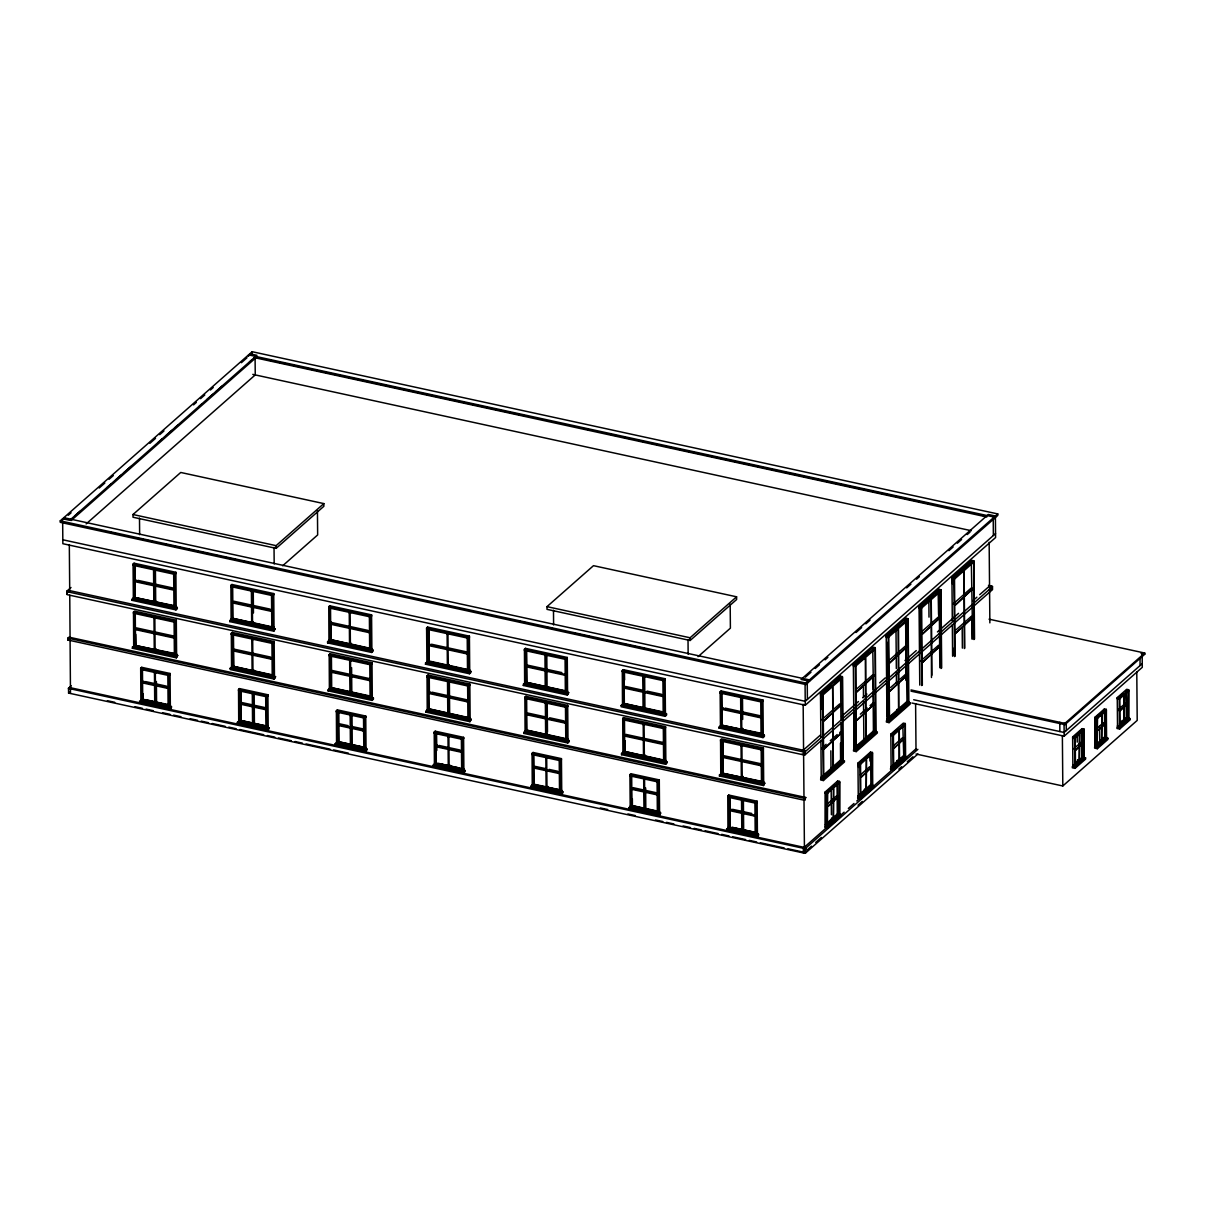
<?xml version="1.0" encoding="UTF-8"?>
<svg xmlns="http://www.w3.org/2000/svg" width="1205" height="1205" viewBox="0 0 1205 1205"><rect width="100%" height="100%" fill="white"/><g stroke="black" fill="none" stroke-linecap="round" stroke-linejoin="round"><path stroke-width="1.5" d="M60.25 520.846L252.176 351.709L997.77 513.933L997.785 515.409L805.859 684.545L60.265 522.322L60.25 520.846L805.844 683.069L997.77 513.933M68.248 515.273L71.065 512.803M99.217 487.995L104.85 483.024M109.068 479.304L113.3 475.583M149.887 443.335L155.52 438.379M159.753 434.644L163.97 430.923M193.538 404.88L196.34 402.395M200.572 398.674L204.79 394.954M210.423 389.998L213.24 387.513M241.392 362.705L247.025 357.734M74.74 516.011L80.374 511.041M107.155 487.453L111.372 483.732M115.605 479.997L121.238 475.041M124.055 472.556L131.104 466.35M157.87 442.747L162.103 439.027M166.32 435.306L171.969 430.336M174.785 427.85L177.602 425.365M198.735 406.748L201.551 404.262M207.185 399.292L212.818 394.336M215.635 391.851L222.684 385.645M249.45 362.057L252.267 359.572M71.125 520.545L256.936 356.8M86.173 523.904L255.249 374.906L255.083 357.087M133.002 514.52L180.735 472.465L323.844 503.6L323.859 506.296L276.126 548.365L133.032 517.231L133.002 514.52L276.111 545.654L323.844 503.6M66.802 594.17L66.772 591.218L71.005 587.498M67.134 591.7L68.625 590.39L805.407 750.7L803.916 752.01L803.946 754.963L67.164 594.652L67.134 591.7L803.916 752.01M133.062 564.076L134.056 563.202L175.885 572.3L176.186 607.215L175.192 608.088L133.363 598.99L133.062 564.076L174.891 573.173L175.885 572.3M134.297 565.085L135.291 564.211L133.077 564.814L134.297 565.085L134.583 598.508L133.363 598.252L134.358 597.379M135.171 564.543L135.111 597.544L176.186 606.476L175.192 607.35L173.972 607.079L173.671 573.64L175.885 573.038L174.665 572.767M67.857 638.138L68.971 637.159L805.753 797.469L804.654 800.301L67.872 639.991L67.857 638.138L804.639 798.448L805.753 797.469M67.872 639.991L68.986 639.012M137.957 580.373L174.077 588.236L173.083 589.968L135.171 581.714L136.15 579.982M135.171 581.714L136.165 580.84M154.421 570.688L155.415 569.814L155.686 600.783L154.692 601.657L153.833 601.476L153.562 570.492L154.421 570.688L154.692 601.657M134.358 596.882L131.902 600.301L175.945 609.881L177.301 608.676L177.286 607.456L173.625 606.657M131.902 600.301L134.358 598.117L134.162 575.086M135.111 597.544L173.279 605.482M134.583 598.508L135.578 597.635M175.9 573.535L174.906 574.408L133.077 565.311M133.695 647.04L133.484 612.019L134.478 611.146L176.307 620.244L176.608 655.159L175.614 656.032L133.785 646.934M134.478 611.884L133.484 612.758L134.719 613.014L135.005 646.452L133.785 646.196L134.779 645.323M134.478 612.366L133.499 613.24L175.328 622.352L176.322 621.479M153.833 601.476L155.686 600.783M135.578 628.799L136.572 627.926L174.484 636.18L173.505 637.912L135.593 629.658L135.578 628.799L173.505 637.053L174.484 636.18M805.889 847.748L804.895 848.621L68.595 688.417L69.589 687.543L805.889 847.748L805.934 852.417L804.94 853.291L68.64 693.086L68.474 688.251L71.291 685.781M135.593 629.658L136.587 628.784M68.64 693.086L69.634 692.212M156.108 648.727L154.255 649.42L153.984 618.436L154.978 617.562M155.114 649.6L154.843 618.632L155.837 617.758M176.186 605.979L175.192 606.853L133.363 597.755L136.933 598.674M176.352 657.825L177.707 655.399L176.352 657.825L132.324 648.245L134.764 644.826M175.945 609.881L177.286 607.456M132.324 648.245L134.779 646.061M174.891 623.226L175.162 654.104L135.532 645.488L174.785 653.532M135.005 646.452L135.999 645.579L135.773 634.282M174.092 621.584L176.307 620.982L174.092 621.584L174.394 655.023L176.608 654.42M175.614 656.032L175.312 621.117L176.307 620.244M154.255 649.42L155.249 648.546M273.791 631.179L275.132 628.739L273.791 631.179L229.748 621.599L231.119 620.394L230.908 585.359L231.902 584.485L273.731 593.583L274.032 628.498L273.038 629.371L231.209 620.274L232.204 619.4M231.902 585.223L230.923 586.097L232.143 586.368L232.429 619.807L231.209 619.536L232.204 618.662M231.917 585.72L230.923 586.594L272.752 595.692L273.746 594.818M140.88 701.114L140.684 668.188L141.678 667.314L170.056 673.475L170.342 706.311L169.348 707.184L140.97 701.009M141.678 668.052L140.699 668.926L141.919 669.182L142.19 700.527L140.97 700.271L141.964 699.397M271.923 610.378L270.929 611.251L233.017 603.012L233.017 602.139L233.996 601.265L270.116 609.128M168.218 687.392L167.224 688.266L142.762 682.949L143.757 681.202M233.017 603.012L234.011 602.139M142.762 682.949L143.757 682.06M174.394 655.023L175.373 654.149M155.701 701.159L154.722 702.033L154.466 673.143L155.46 672.269L156.319 672.45L155.325 673.324L155.566 702.214L156.56 701.34L156.394 681.488M176.593 653.923L175.599 654.797L133.77 645.699M253.532 622.081L251.679 622.759L251.408 591.791L252.402 590.917M252.538 622.955L252.267 591.971L253.261 591.098L253.457 612.968M282.663 565.778L317.653 534.945L317.442 510.965M229.748 621.599L232.204 618.165L274.032 627.278L273.038 628.151L231.209 619.039M169.348 707.184L169.061 674.363L170.056 673.475M140.97 699.774L171.441 706.537L171.456 707.772L170.086 708.977L139.509 702.319L141.949 698.9M272.511 594.065L273.746 594.321L271.517 594.939L271.818 628.377L273.038 628.633L274.032 627.76L233.303 618.527M170.071 674.71L169.077 675.583L140.699 669.408L141.678 667.314M139.509 702.319L141.964 700.135M168.836 673.957L170.056 674.213L167.841 674.83L168.113 706.175L169.348 706.446L170.342 705.573L142.717 699.563L143.003 693.854M142.19 700.527L143.184 699.653L143.139 694.125M167.224 688.266L168.218 686.534M273.038 629.371L272.737 594.472L273.731 593.583M231.541 668.338L231.33 633.303L232.324 632.429L274.153 641.527L274.454 676.442L273.46 677.315L231.631 668.218M232.324 633.167L231.33 634.041L232.565 634.312L232.851 667.751L231.631 667.48M251.679 622.759L252.673 621.885M270.929 611.251L271.923 609.519M168.896 705.256L143.064 699.262M169.333 705.949L170.327 705.076L145.504 699.668M271.351 659.195L272.33 657.463L271.351 659.195L233.439 650.941L233.424 650.082L234.418 649.209L270.538 657.071M233.439 650.941L234.433 650.067M170.086 708.977L171.441 706.537M251.83 639.735L253.683 639.042L252.689 639.915L252.96 670.899L252.101 670.703L251.83 639.735L252.689 639.915M272.933 627.157L272.511 618.376M274.198 679.108L275.553 676.683L274.198 679.108L230.17 669.528L230.155 668.308L231.526 667.103L273.46 676.095L274.439 675.207M273.008 675.403L233.71 666.47M232.851 667.751L233.845 666.877L233.439 633.77M273.46 677.315L273.158 642.401L274.153 641.527M274.153 642.265L271.938 642.883L272.24 676.306L274.454 675.704M274.168 642.762L273.174 643.636L231.345 634.538L232.324 632.429M252.101 670.703L253.095 669.829M252.96 670.899L253.954 670.025M328.965 641.678L328.754 606.657L329.748 605.784L371.577 614.881L371.878 649.796L370.899 650.67L329.055 641.557M238.726 722.413L238.53 689.471L239.524 688.597L267.902 694.773L268.188 727.594L267.194 728.468L238.816 722.292L239.81 721.418M368.775 632.55L369.769 630.818L368.775 632.55L330.863 624.295L330.863 623.437L331.842 622.563L367.962 630.411M330.863 624.295L331.842 622.563M241.603 703.359L240.608 704.232L265.085 709.549L266.064 708.676M253.171 694.622L254.165 693.749L254.406 722.639L253.412 723.512L253.171 694.622L252.312 694.426L252.568 723.316L254.406 722.639M349.254 613.074L351.107 612.396L350.113 613.27L350.384 644.238L349.525 644.057L349.254 613.074L350.113 613.27M367.48 648.832L372.978 650.037L372.993 651.257L371.637 652.462L327.594 642.883L327.594 641.647L330.05 639.463L370.779 648.441M267.194 728.468L266.907 695.647L267.902 694.773M330.05 639.945L329.055 640.819L330.275 641.09L329.989 607.651L328.769 607.395L330.983 606.778M238.816 721.057L269.287 727.835L267.932 730.26L237.355 723.618L237.355 722.382L239.795 720.183L266.41 725.982M327.594 642.883L330.05 640.683M370.357 615.348L371.592 615.619L369.378 616.222L369.664 649.661L370.884 649.932L371.878 649.058L331.149 639.825M267.917 695.993L266.923 696.882L238.545 690.706L239.524 688.597M266.486 697.74L266.742 726.54L240.563 720.846L240.654 691.745M265.07 708.691L266.064 707.817L241.603 702.5L240.608 703.374L265.07 708.691L265.085 709.549M370.899 650.67L370.583 615.755L371.577 614.881M329.387 689.621L329.176 654.601L330.17 653.713L371.999 662.825L372.3 697.725L371.306 698.599L329.477 689.501M349.525 644.057L350.519 643.184M350.384 644.238L351.378 643.365M268.188 726.856L265.974 727.458L267.073 726.254M267.179 727.233L268.173 726.359M331.27 671.381L332.264 670.507L370.176 678.746L369.197 680.494L331.285 672.239L331.27 671.381L369.197 679.62L370.176 678.746M331.285 672.239L332.279 671.366M267.932 730.26L269.287 727.835M349.676 661.018L351.529 660.325L350.535 661.199L350.806 692.182L349.947 692.001L349.676 661.018L350.535 661.199M371.878 648.561L370.884 649.435L329.055 640.337M368.67 696.942L373.399 697.966L373.414 699.201L372.044 700.406L328.016 690.827L329.372 688.386M371.637 652.462L372.978 650.037M328.016 690.827L330.471 688.627M370.854 696.686L331.571 687.769M329.477 688.763L331.691 688.16L331.42 656.574M371.306 698.599L371.004 663.699L371.999 662.825M371.999 663.563L369.784 664.166L370.086 697.605L372.3 696.987M372.014 664.045L371.019 664.919L329.191 655.821M349.947 692.001L350.941 691.128M350.806 692.182L351.8 691.308L351.589 667.615M426.6 627.941L427.594 627.067L469.423 636.165L469.724 671.08L468.745 671.953L426.916 662.855L426.6 627.941L468.429 637.038L469.423 636.165M427.835 628.95L428.829 628.076L426.615 628.679L427.835 628.95L428.121 662.373L426.901 662.117M468.278 670.04L428.649 661.409L428.709 628.408M336.572 743.696L336.376 710.754L337.37 709.881L365.748 716.056L366.034 748.877L365.04 749.751L336.662 743.575M467.615 652.959L466.621 653.833L428.709 645.579L429.703 643.847M428.709 645.579L429.703 644.705M339.449 724.642L338.469 725.515L362.931 730.848L363.91 729.974M370.086 697.605L371.08 696.731M351.408 743.741L350.414 744.615L350.158 715.725L351.152 714.851M372.285 696.505L371.306 697.379L329.477 688.281M351.017 715.906L352.011 715.032L352.252 743.922L351.273 744.795L351.017 715.906L350.158 715.725M372.044 700.406L373.399 697.966M447.115 634.372L448.953 633.679L447.959 634.553L448.23 665.537L447.371 665.341L447.115 634.372L447.959 634.553M467.163 670.522L470.839 671.321L470.839 672.541L469.483 673.746L425.44 664.166L426.796 661.741M365.04 749.751L364.754 716.93L365.748 716.056M365.778 751.558L367.133 749.118L365.778 751.558L335.201 744.901L335.201 743.666L336.557 742.461L365.025 748.531L366.019 747.657M365.748 716.794L363.533 717.412L363.82 748.757L366.034 748.139M425.44 664.166L427.896 661.982M365.763 717.291L364.769 718.165L336.391 711.989L337.37 709.881M428.121 662.373L429.116 661.5L428.829 628.076M335.201 744.901L337.656 742.702M364.588 747.838L338.409 742.144L338.485 711.236M337.882 743.108L338.876 742.235L338.605 710.89L337.385 710.619L336.391 711.492L337.611 711.763L337.882 743.108L336.662 742.837M467.224 637.52L469.438 636.903L467.224 637.52L467.51 670.944L469.724 670.342M362.931 730.848L363.91 729.1L351.679 726.449M469.438 637.4L468.444 638.273L426.615 629.176L427.594 627.067M469.89 721.69L471.245 719.264L469.89 721.69L425.862 712.11L427.233 710.905L427.022 675.885L428.016 675.011L469.845 684.109L470.146 719.024L469.152 719.897L427.323 710.799L428.317 709.926L428.167 692.468M428.016 675.749L427.022 676.623L428.257 676.894L428.543 710.317L427.323 710.061L428.317 709.188M447.371 665.341L449.224 664.648L448.23 665.537M466.621 653.833L467.615 652.101L431.495 644.238M468.037 700.903L467.043 701.777L429.131 693.523L430.11 691.79M429.131 693.523L430.125 692.649M448.381 682.497L449.375 681.623L449.646 712.592L448.652 713.465L447.793 713.285L447.522 682.301L448.381 682.497L448.652 713.465M467.51 670.944L468.504 670.07M469.724 669.844L468.73 670.718L426.901 661.62M425.862 712.11L428.302 708.691M469.483 673.746L470.839 671.321M468.625 684.576L469.845 684.847L467.63 685.449L467.932 718.888L469.152 719.159L470.146 718.285L429.417 709.052M428.543 710.317L429.537 709.444M546.995 606.642L593.493 565.672L736.586 596.806L736.617 599.503L690.119 640.488L547.01 609.353L546.995 606.642L690.088 637.776L736.586 596.806M469.152 719.897L468.85 684.982L469.845 684.109M469.86 685.344L468.865 686.217L427.037 677.105M447.793 713.285L448.787 712.411M524.657 684.259L524.446 649.224L525.44 648.35L567.269 657.463L567.57 692.363L566.591 693.237L524.762 684.139L523.301 685.464L567.329 695.044L568.685 692.604L567.329 695.044M525.455 649.088L524.461 649.962L525.681 650.233L525.967 683.672L524.747 683.401M467.043 701.777L468.037 700.045L431.917 692.182M434.418 764.979L434.222 732.053L435.216 731.179L463.594 737.355L463.88 770.176L462.886 771.049L434.508 764.874M564.467 675.116L565.461 673.384L564.467 675.116L526.555 666.877L526.555 666.019L527.549 665.145L561.846 672.601M437.295 745.067L436.3 745.94L460.762 751.272L461.756 750.399L461.756 751.257L460.777 752.131L436.315 746.814L437.295 745.94M526.555 666.877L527.549 666.004M449.254 765.024L448.26 765.898L448.004 737.008L448.998 736.135L449.857 736.315L448.863 737.189L449.119 766.079L450.098 765.205M470.131 717.788L469.152 718.662L427.323 709.564M545.805 655.836L546.799 654.963L547.07 685.946L546.076 686.82L545.232 686.639L544.961 655.656L545.805 655.836L546.076 686.82M461.379 738.695L463.594 738.093L461.379 738.695L461.666 770.04L463.88 769.438M523.301 685.464L524.642 683.024M462.886 771.049L462.6 738.228L463.594 737.355M434.402 763.759L464.979 770.417L464.994 771.637L463.624 772.842L433.047 766.184L435.502 762.765M566.049 657.93L567.284 658.201L565.07 658.804L565.356 692.242L566.576 692.498L567.57 691.625L526.841 682.407M435.502 763.262L434.508 764.136L436.722 763.518M463.609 738.575L462.615 739.448L434.237 733.273M525.967 683.672L526.962 682.798L526.675 649.359M433.047 766.184L435.502 764L435.397 752.191M462.434 769.121L436.602 763.127M566.591 693.237L566.275 658.337L567.269 657.463M567.284 658.683L566.29 659.557L524.461 650.459L525.44 648.35M525.079 732.203L524.868 697.168L525.862 696.294L567.691 705.392L567.992 740.307L566.998 741.18L525.169 732.083M525.862 697.032L524.883 697.906L526.103 698.177L526.389 731.616L525.169 731.345L526.163 730.471M525.877 697.529L524.883 698.403L566.712 707.501L567.706 706.627M462.886 769.814L463.865 768.941M565.883 722.187L564.889 723.06L526.977 714.821L526.977 713.947L527.956 713.074L546.016 717.005M526.977 714.821L527.971 713.947M463.624 772.842L464.979 770.417M547.492 733.89L545.639 734.568L545.368 703.6L546.362 702.726M546.498 734.764L546.226 703.78L547.221 702.907L547.477 732.068M567.57 691.143L566.576 692.016L524.747 682.919M562.539 739.117L569.091 740.548L569.106 741.783L567.751 742.973L523.708 733.393L526.148 729.974L567.992 739.087L566.998 739.96L525.169 730.848M523.708 733.393L526.163 731.209M566.471 705.874L567.691 706.13L565.476 706.748L565.778 740.186L566.998 740.442L567.992 739.569L527.263 730.335M566.998 741.18L566.696 706.266L567.691 705.392M545.639 734.568L546.633 733.694M622.503 705.543L622.292 670.522L623.286 669.649L665.115 678.746L665.431 713.661L664.437 714.535L622.608 705.437L623.588 704.563M564.889 723.06L565.883 721.328M532.264 786.278L532.068 753.336L533.062 752.462L561.44 758.638L561.726 791.459L560.732 792.333L532.354 786.157M533.077 753.697L532.083 754.571L560.461 760.747L561.455 759.873M663.307 695.541L662.328 696.415L624.401 688.16L624.401 687.302L625.395 686.428L643.44 690.36M559.617 772.541L558.623 773.414L534.161 768.097L534.146 767.239L535.14 766.365L545.624 768.639M624.401 688.16L625.395 687.287M534.161 768.097L535.14 767.224M547.703 757.614L546.708 758.487L546.965 787.377L547.944 786.504L546.106 787.181L545.85 758.291L546.844 757.418M567.751 742.973L569.091 740.548M642.807 676.939L644.645 676.261L644.916 707.23L643.922 708.103L643.078 707.922L642.807 676.939L644.645 676.261M661.018 712.697L666.531 713.902L666.531 715.122L665.175 716.327L621.147 706.748L621.132 705.512L623.588 703.328L663.594 712.035M560.732 792.333L560.446 759.512L561.44 758.638M532.354 784.937L562.825 791.7L562.84 792.935L561.47 794.125L530.893 787.483L530.893 786.247L533.348 784.063L558.171 789.456M561.455 759.376L559.225 759.978L559.512 791.324L560.732 791.595L561.726 790.721L534.101 784.726L533.83 754.104M665.13 679.484L662.916 680.087L663.202 713.526L664.422 713.797L665.416 712.923L624.687 703.69M533.348 784.545L532.354 785.419L533.574 785.69L533.303 754.345L532.083 754.074L534.297 753.471M530.893 787.483L533.348 785.283M534.101 784.726L558.879 789.727M558.623 773.414L559.602 771.682M664.437 714.535L664.121 679.62L665.115 678.746M665.13 679.981L664.136 680.855L622.307 671.742M622.925 753.487L622.714 718.466L623.708 717.593L665.537 726.69L665.838 761.605L664.844 762.479L623.015 753.366M698.087 656.635L730.396 628.151L730.185 604.172M643.078 707.922L644.057 707.049M662.328 696.415L663.307 694.683M560.732 791.098L561.711 790.224M624.823 735.246L625.802 734.372L663.729 742.611L662.735 744.359L624.823 736.104L624.823 735.246L662.735 743.485M624.823 736.104L625.817 735.231M561.47 794.125L562.825 791.7M643.214 724.883L645.067 724.19L644.073 725.064L644.344 756.047L643.485 755.866L643.214 724.883L644.073 725.064M665.416 712.426L664.422 713.3L622.593 704.202M662.208 760.807L666.937 761.831L666.952 763.066L665.597 764.271L621.554 754.692L621.554 753.456L624.009 751.272L662.931 759.858M665.175 716.327L666.531 713.902M624.009 751.754L623.015 752.628L625.229 752.025L625.003 740.729M621.554 754.692L624.009 752.492M664.121 729.673L664.392 760.551L625.109 751.634M664.844 762.479L664.542 727.564L665.537 726.69M665.552 727.91L664.558 728.784L622.729 719.686L623.708 717.593M643.485 755.866L645.338 755.174L644.344 756.047M720.138 691.806L721.132 690.932L762.961 700.03L763.277 734.945L762.283 735.818L720.454 726.72L720.138 691.806L761.982 700.903L762.961 700.03M721.147 692.167L720.153 693.041L761.982 702.138L762.976 701.265M662.735 744.359L663.729 743.485M629.914 774.619L630.908 773.746L659.286 779.921L659.572 812.742L658.578 813.616L630.2 807.455L629.914 774.619L658.292 780.795L659.286 779.921M630.923 774.484L629.929 775.357L631.149 775.628L631.42 806.973L630.2 806.717L631.194 805.844M630.923 774.981L629.929 775.854L658.307 782.03L659.301 781.156M725.049 708.103L761.153 715.966L760.174 717.698L722.247 709.444L723.241 707.712M631.992 788.522L632.987 787.648L657.448 792.98L656.469 794.713L632.007 789.38L631.992 788.522L656.454 793.854M722.247 709.444L723.241 708.57M632.007 789.38L633.002 788.507M665.838 760.867L663.624 761.47L664.618 760.596M644.946 807.606L643.952 808.48L643.696 779.59L644.69 778.716M665.838 760.37L664.844 761.244L623.015 752.146M645.624 787.919L645.805 807.787L644.811 808.66L644.555 779.771L645.549 778.897M665.597 764.271L666.937 761.831M740.924 729.206L742.762 728.528L740.924 729.206L740.653 698.237L741.647 697.364M741.768 729.402L741.512 698.418L742.491 697.544L742.687 719.415M760.701 734.387L764.377 735.186L764.377 736.421L763.021 737.611L718.993 728.031L721.433 724.612M721.433 725.109L720.439 725.982L722.654 725.38M659.316 815.424L660.671 812.983L659.316 815.424L628.739 808.766L631.194 805.347M718.993 728.031L721.449 725.847M761.756 700.512L762.976 700.768L760.762 701.385L761.048 734.809L762.268 735.08L763.262 734.207L722.187 725.274L763.262 733.709L762.268 734.598L720.439 725.485M628.739 808.766L631.194 806.567M658.066 780.403L659.301 780.659L657.087 781.277L657.358 812.622L658.578 812.878L659.572 812.004L631.947 806.009L632.248 800.301M631.42 806.973L632.414 806.1L632.354 798.734M656.469 794.713L657.463 793.839M763.443 785.555L764.783 783.13L763.443 785.555L719.4 775.975L720.771 774.77L720.56 739.75L721.554 738.876L763.383 747.974L763.684 782.889L762.705 783.762L720.861 774.664M721.554 739.614L720.575 740.488L721.795 740.759L722.081 774.182L720.861 773.926M721.569 740.111L720.575 740.985L762.404 750.082L763.398 749.209M722.669 740.216L722.608 773.218L762.238 781.849M805.347 677.195L810.965 672.239M815.198 668.519L819.415 664.799M825.048 659.828L827.865 657.358M856.017 632.535L861.65 627.579M865.868 623.859L870.085 620.138M906.687 587.889L910.92 584.169M916.538 579.198L919.355 576.728M948.922 550.67L953.14 546.95M957.373 543.229L961.59 539.509M967.223 534.538L970.04 532.068M658.126 811.703L632.294 805.708M722.669 756.529L723.648 755.656L761.575 763.91L760.581 765.642L722.669 757.388L722.669 756.529L760.581 764.783L761.575 763.91M722.669 757.388L723.663 756.514M743.184 776.457L741.331 777.15L741.06 746.166L742.054 745.293M742.19 777.33L741.918 746.362L742.913 745.488M762.163 733.604L761.726 723M761.048 734.809L762.042 733.935M719.4 775.975L720.756 773.55M763.021 737.611L764.377 735.186M722.608 773.218L762.584 781.548M722.081 774.182L723.075 773.309L722.789 739.885M995.541 533.589L805.226 701.31L62.811 539.78M62.66 521.961L62.856 543.711L805.256 705.241L995.586 537.535L995.39 515.77M820.876 736.948L820.5 693.794L840.472 676.201L842.415 676.623L843.154 761.078L823.196 778.671L821.238 778.249L820.906 740.623M853.366 664.844L873.324 647.251L875.282 647.672L876.02 732.128L856.047 749.721L854.104 749.284L853.366 664.844L855.324 665.265L875.282 647.672M886.217 635.894L906.175 618.301L908.133 618.722L908.871 703.178L888.913 720.771L886.955 720.334L886.217 635.894L888.175 636.315L908.133 618.722M919.761 685.118L919.069 606.928L939.041 589.335L940.985 589.772L941.677 667.947M952.312 621.132L951.935 577.978L971.893 560.385L973.851 560.822L974.529 638.996M853.984 665.024L853.366 665.582L855.942 665.461L856.047 748.983L854.089 748.561L854.39 711.131M886.85 636.074L886.217 636.632L888.793 636.511L889.531 719.475L886.94 719.596L887.573 719.054M906.19 619.039L905.919 660.144M952.553 578.174L951.935 578.716L954.511 578.596L955.188 656.047M825.109 690.857L827.805 688.477M834.538 682.542L839.915 677.797M855.279 664.271L857.96 661.891M864.693 655.972L868.73 652.402M896.204 628.197L898.9 625.832M926.374 601.611L929.07 599.246M935.788 593.312L939.162 591.083M956.529 575.041L959.225 572.661M965.958 566.727L969.995 563.172M824.506 691.504L831.164 685.645M854.707 664.904L865.341 655.52M892.875 631.254L886.232 637.114L888.19 637.535L908.148 619.957M895.541 628.905L899.533 625.395M923.075 604.639L919.084 608.163L921.042 608.585L941 590.992M925.741 602.304L933.724 595.27M955.927 575.689L967.901 565.13M821.75 694.562L824.431 692.182M892.845 631.902L895.526 629.537M923 605.317L925.696 602.952M953.17 578.746L957.207 575.177M963.94 569.257L966.636 566.877M823.196 778.671L822.458 694.216L842.415 676.623M921.704 685.54L921.027 607.365L940.985 589.772M954.571 656.589L953.878 578.4L973.851 560.822M842.431 677.361L842.536 760.882L840.578 760.46L840.488 743.214M875.282 648.411L875.387 731.932L873.429 731.51L873.098 692.785M908.148 619.46L908.239 702.982L906.296 702.56M941 590.51L941.06 668.489M973.851 561.545L973.911 639.539M761.183 749.314L763.398 748.712L761.183 749.314L761.47 782.753L763.684 782.15M842.431 677.858L822.473 695.451L820.515 695.029M875.282 648.908L855.324 666.501L853.366 666.064M973.851 562.042L953.893 579.635L951.935 579.213M763.383 747.974L761.952 749.149L762.163 772.766M830.712 686.775L832.67 687.196L832.941 768.097L830.983 767.675L830.848 750.82M865.808 739.147L865.536 658.246L865.808 739.147L863.849 738.725L863.518 701.265M964.331 648.546L964.105 571.381L964.768 648.154M741.331 777.15L742.325 776.276M727.956 828.859L727.775 795.918L728.754 795.044L757.132 801.22L757.418 834.041L756.424 834.914L728.061 828.739M728.769 795.782L727.775 796.656L728.995 796.912L729.266 828.272L728.046 828.001M821.735 719.777L839.704 703.931L841.662 704.368L823.693 721.072L841.662 704.368M855.972 689.606L872.571 674.981L874.514 675.403L856.544 692.107L874.514 675.403M888.823 660.656L905.422 646.031L907.38 646.452L889.411 663.157L907.38 646.452M921.674 631.706L938.273 617.081L940.231 617.502L922.262 634.207L940.231 617.502M953.155 603.961L971.14 588.115L973.083 588.552L955.113 605.256L973.083 588.552M730.832 808.947L729.838 809.82L754.3 815.137L755.294 814.264L755.309 815.122L754.315 815.996L729.853 810.679L730.848 809.805M742.792 828.889L741.798 829.763L741.542 800.873L742.536 800M763.684 781.653L762.69 782.527L720.861 773.429M742.401 801.069L743.395 800.195L743.651 829.07L742.657 829.944L742.401 801.069L741.542 800.873M820.424 735.05L802.093 751.197L805.03 751.845L992.498 586.639L989.561 586.007L979.695 594.698M841.557 716.418L858.472 701.521M862.705 697.8L866.937 694.065M879.62 682.889L885.253 677.918M904.985 660.536L916.267 650.595M937.415 631.962L958.547 613.33M972.646 600.903L976.878 597.183M990.646 587.468L992.137 586.157L988.462 585.359M803.946 754.963L805.437 753.652M990.676 590.42L992.152 589.109M802.123 754.149L805.061 754.797L992.528 589.591L992.498 586.639M757.132 801.22L756.138 802.093L756.424 834.914M728.046 827.504L758.517 834.282L758.532 835.502L757.162 836.707L726.585 830.049L727.941 827.624M755.701 802.379L755.972 832.986L729.793 827.293L729.869 796.385M729.266 828.272L730.26 827.398L730.004 797.891M826.118 744.329L821.976 747.989L823.934 748.41L841.918 732.58L839.96 732.143M830.275 740.683L837.189 734.583M860.37 714.158L867.284 708.073M870.04 705.633L872.812 703.193L874.77 703.615L856.8 720.319L874.77 703.615M890.45 687.648L897.364 681.548M900.135 679.123L905.663 674.243L907.621 674.664L889.652 691.369L907.621 674.664M920.545 661.123L938.529 645.293L940.472 645.714L922.503 662.419L940.472 645.714M954.782 630.953L971.381 616.327L973.339 616.764L955.369 633.469L973.339 616.764M821.991 748.847L823.934 749.284L841.918 732.58M756.424 833.679L757.418 832.806M830.983 767.675L833.378 767.721L832.67 687.196M863.849 738.725L866.229 738.77M757.418 833.303L755.204 833.905L754.933 802.56L757.147 801.958L755.912 801.687M823.136 775.463L841.195 759.421M874.047 730.471L854.089 748.064L856.047 748.486L876.005 730.893M888.266 717.939L906.898 701.521M821.855 776.954L821.238 777.511L823.813 777.391L823.09 694.411L820.515 694.532L821.132 693.99L821.208 703.208M823.813 775.613L841.301 760.189L840.985 722.804M856.665 746.648L874.167 731.239L872.766 648.847M888.175 718.888L907.019 702.274L905.633 619.897L905.994 661.018M898.659 710.197L898.388 629.296L898.659 710.197L896.701 709.76M757.162 836.707L758.517 834.282M843.154 759.858L823.181 777.436L821.223 777.014M908.856 701.943L888.898 719.536L886.94 719.114M823.377 779.319L844.449 760.747L844.464 761.982L823.392 780.554L820.695 779.966L820.68 778.731L823.377 779.319L823.392 780.554M856.228 750.369L877.3 731.797L877.315 733.017L856.243 751.604L853.547 751.016L853.532 749.781L856.228 750.369L856.243 751.604M889.079 721.418L886.398 720.831L886.413 722.051L889.094 722.639L889.079 721.418L910.167 702.846L907.47 702.259M889.094 722.639L910.182 704.066L910.167 702.846M825.109 792.047L837.626 781.021L839.584 781.442L839.885 815.122L827.353 826.163L825.41 825.741L825.109 792.047L827.067 792.483L839.584 781.442M857.96 763.096L870.492 752.071L872.45 752.492L872.736 786.172L860.219 797.213L858.261 796.776L857.96 763.096L859.918 763.533L872.45 752.492M890.826 734.146L903.343 723.105L905.301 723.542L905.603 757.222L893.071 768.248L891.113 767.826L890.826 734.146L892.785 734.568L905.301 723.542M858.593 763.292L857.975 763.834L860.551 763.714L860.837 795.918L858.246 796.038M829.477 789.32L826.344 792.815M862.328 760.37L858.532 763.714L858.562 767.419M866.139 757.011L869.935 753.667M891.384 734.764L897.725 729.176M827.91 790.826L825.124 793.282L827.082 793.703L839.599 782.678M831.42 788.341L835.216 784.997M860.475 762.75L866.817 757.162M894.592 732.67L897.138 730.441M839.599 782.181L839.252 814.942L837.294 814.505L837.038 784.093M872.45 753.23L872.119 785.976L870.161 785.555M891.444 734.342L893.402 734.764L890.826 734.884M905.301 724.28L904.97 757.026L903.012 756.604M872.45 753.727L859.933 764.753L857.975 764.332M905.317 724.762L892.785 735.803L890.826 735.381M831.435 818.436L833.393 818.873L833.559 788.733L831.601 788.311M864.286 789.486L866.244 789.908L866.425 759.783L864.467 759.361M899.096 760.957L899.276 730.832L899.533 760.581L897.138 760.536L899.533 760.581M827.534 803.856L836.767 795.722L838.725 796.159L828.181 806.296L838.725 796.159M860.4 774.905L869.618 766.772L871.577 767.193L861.048 777.346L871.577 767.193M893.251 745.94L902.47 737.822L904.428 738.243L893.899 748.395L904.428 738.243M826.781 823.286L837.912 813.465M859.647 794.321L870.778 784.515M903.63 755.565L891.098 766.606L893.056 767.028L905.588 755.987M891.73 766.546L891.113 767.088L893.688 766.967L893.402 734.764M826.63 824.28L838.032 814.234L837.776 784.621M859.481 795.33L870.884 785.283L870.613 753.803M893.598 765.265L903.75 756.318L902.801 724.702M833.393 818.873L833.559 788.733M866.244 789.908L866.425 759.783M839.87 813.902L827.353 824.928L825.395 824.506M872.721 784.937L860.204 795.978L858.246 795.556M917.924 753.999L805.302 853.23L803.343 852.809L803.313 848.139L827.233 827.052M827.534 826.811L824.853 826.223L824.853 827.458L827.549 828.046L827.534 826.811L844.133 812.17M848.35 808.45L853.984 803.479M856.8 800.994L859.617 798.523M860.385 797.861L857.704 797.273L857.719 798.508L860.4 799.096L860.385 797.861L891.986 769.995M893.251 768.911L890.555 768.323L890.57 769.543L893.266 770.131L893.251 768.911L915.921 748.908M827.549 828.046L841.18 816.026L841.18 814.791M860.4 799.096L874.047 787.076L874.032 785.841L871.336 785.253M893.266 770.131L906.898 758.111L906.883 756.891L904.202 756.303M805.302 853.23L805.271 848.561L917.879 749.329M807.275 849.887L811.507 846.166M815.725 842.431L821.373 837.475M858.005 805.196L862.223 801.461M898.855 769.182L901.671 766.696M907.305 761.741L912.953 756.77M911.04 691.158L1064.904 724.642L1064.889 723.407L1144.735 653.05L989.034 619.174M1064.904 724.642L1144.75 654.27L1144.735 653.05M1142.25 663.639L1064.136 732.474L913.691 699.744M911.899 703.027L1064.166 736.165L1142.28 667.329L1142.174 654.42M1072.631 736.933L1082.06 728.633L1084.018 729.055L1084.274 758.186L1074.845 766.5L1072.887 766.064L1072.631 736.933L1074.589 737.355L1074.845 766.5M1094.953 717.276L1104.367 708.962L1106.326 709.384L1106.582 738.529L1097.168 746.829L1095.209 746.407L1094.953 717.276L1096.912 717.698L1097.168 746.829M1117.261 697.605L1126.69 689.305L1128.648 689.727L1128.904 718.858L1119.475 727.157L1117.517 726.736L1117.261 697.605L1119.219 698.026L1128.648 689.727M1073.263 737.129L1072.646 737.671L1075.222 737.55L1075.463 765.205L1072.887 765.326M1103.765 710.242L1106.341 710.122L1105.964 738.334L1106.582 737.791M1117.894 697.8L1117.276 698.343L1119.852 698.222L1120.093 725.877L1117.517 725.997M1103.825 710.558L1095.511 717.879L1106.326 709.384M1120.605 695.782L1118.511 698.358M1076.683 734.613L1082.06 729.869L1082.06 728.633M1099.005 714.942L1094.968 718.496L1096.912 718.918L1106.341 710.619L1104.383 710.197L1104.367 708.962M1122.668 694.08L1117.276 698.825L1119.234 699.262L1128.663 690.947M1073.866 737.701L1084.018 729.055M1084.018 729.793L1083.641 758.005L1084.259 757.448M1128.648 690.465L1128.272 718.662L1126.313 718.24L1126.072 690.586M1084.018 730.29L1074.604 738.59L1072.646 738.168M1101.641 740.894L1101.852 715.318L1101.641 740.894L1099.683 740.473L1099.562 726.073M1122.216 695.225L1124.175 695.647L1123.949 721.238L1122.006 720.816M1073.73 748.817L1081.171 742.265L1083.129 742.687L1075.704 750.097L1083.129 742.687M1097.288 728.061L1102.259 723.693M1105.452 723.015L1098.011 730.441L1105.452 723.874L1103.494 722.593M1120.334 709.911L1127.76 703.359L1125.816 702.922L1118.376 709.489L1120.334 710.769L1118.376 710.348M1120.334 710.769L1127.76 703.359M1074.815 763.247L1082.421 757.297L1082.18 730.381M1119.46 723.919L1126.931 717.201M1074.107 764.618L1082.421 757.297M1097.815 743.726L1104.729 737.626L1104.503 710.709M1120.123 724.069L1127.052 717.969L1126.811 691.037M1079.319 760.566L1079.529 734.99L1079.319 760.566L1077.36 760.144M1123.949 721.238L1124.175 695.647M1128.889 717.623L1119.475 725.937L1117.517 725.5M1075.026 767.148L1072.33 766.561L1072.345 767.796L1075.026 768.368L1075.026 767.148L1085.554 757.855L1082.873 757.267M1097.333 747.477L1094.652 746.889L1094.652 748.124L1097.348 748.712L1097.333 747.477L1107.877 738.198L1105.181 737.611M1119.656 727.82L1130.2 718.526L1130.2 719.762L1119.671 729.04L1116.975 728.453L1116.96 727.233L1119.656 727.82L1119.671 729.04M1075.026 768.368L1085.569 759.09L1085.554 757.855M1097.348 748.712L1107.892 739.418L1107.877 738.198M916.041 754.029L1062.81 785.976L1137.204 720.409L1136.782 671.908M995.42 516.011L988.326 514.46L801.099 679.439L808.193 680.991L808.209 682.467M267.344 359.753L274.695 361.349M278.37 362.148L285.721 363.744M289.396 364.543L302.259 367.344M305.934 368.143L313.285 369.754M316.96 370.553L340.849 375.749M344.525 376.547L368.414 381.744M372.089 382.542L524.612 415.725M583.416 428.528L590.766 430.125M610.98 434.523L618.331 436.12M622.006 436.918L629.356 438.515M638.545 440.518L645.895 442.115M649.585 442.913L656.936 444.509M666.124 446.513L673.475 448.109M677.15 448.908L684.5 450.504M688.176 451.318L701.039 454.104M704.714 454.903L712.065 456.514M715.74 457.313L739.629 462.509M743.304 463.307L778.219 470.899M781.894 471.697L928.904 503.69M982.196 515.288L985.871 516.086M254.104 357.554L986.85 516.975M252.794 374.378L971.32 530.712M971.335 561.982L972.676 638.77M961.711 571.336L963.669 571.773M951.935 577.978L953.878 578.4M971.14 588.989L973.098 589.411M1141.09 653.471L1144.75 654.27M971.381 617.201L973.339 617.623M919.069 606.928L921.027 607.365M938.288 617.939L940.246 618.361M938.529 646.151L940.487 646.573M1125.816 703.78L1127.775 704.217M863.141 658.201L865.1 658.623M1127.052 717.969L1126.148 690.902M1099.457 715.273L1101.415 715.695M1122.427 720.424L1124.386 720.846M907.636 675.523L905.663 674.243M1103.494 723.452L1105.452 723.874M872.571 675.839L874.529 676.276M911.025 689.938L1064.889 723.407M1081.186 743.124L1083.144 743.545M108.601 531.947L115.951 533.544M136.165 537.942L143.516 539.539M147.191 540.352L154.541 541.949M163.729 543.937L171.08 545.549M174.755 546.347L182.106 547.944M185.781 548.742L198.644 551.544M202.32 552.342L209.67 553.938M213.345 554.737L220.696 556.333M224.371 557.132L237.234 559.933M240.91 560.732L248.26 562.328M479.801 612.712L487.151 614.309M518.391 621.117L525.742 622.714M545.955 627.112L553.306 628.709M573.52 633.107L580.87 634.704M584.546 635.502L591.896 637.099M601.084 639.102L608.435 640.699M612.11 641.497L619.475 643.093M623.151 643.907L636.014 646.693M639.689 647.492L647.04 649.103M872.812 704.051L874.77 704.488M897.138 709.384L899.096 709.805M820.5 693.794L822.458 694.216M1082.301 756.529L1084.259 756.966L1074.83 765.265L1072.872 764.844M839.719 704.805L841.677 705.226M1084.274 758.186L1081.683 757.568L1081.503 730.23M1077.797 759.753L1079.755 760.189M623.301 670.387L624.521 670.643M722.367 691.941L720.153 692.544L721.373 692.815L721.659 726.254M230.908 585.359L272.737 594.472M328.754 606.657L370.583 615.755M524.446 649.224L566.275 658.337M622.292 670.522L664.121 679.62M366.139 614.927L371.592 616.101L370.598 616.975L328.769 607.877L329.748 605.784M138.424 565.627L145.639 567.194M149.239 567.977L152.839 568.76M239.87 587.709L232.67 586.142L232.957 618.828M243.485 588.492L252.493 590.45M332.324 607.817L339.524 609.384M343.124 610.167L352.131 612.125M428.362 628.709L433.77 629.884M437.37 630.667L446.377 632.625M531.616 651.182L546.031 654.315M631.269 672.857L638.469 674.423M642.069 675.207L645.669 675.99M725.515 693.357L739.915 696.505M896.882 730.787L898.84 731.209M622.307 671.26L623.527 671.516L623.813 704.955L622.593 704.699L623.588 703.825L623.377 679.665M251.408 591.791L252.267 591.971M740.653 698.237L741.512 698.418M902.485 738.68L904.443 739.102M647.055 691.143L661.5 694.291M839.96 733.017L841.918 733.438M135.171 580.855L173.083 589.109M233.017 602.139L270.929 610.393M330.863 623.437L368.775 631.691M428.709 644.72L466.621 652.974M526.555 666.019L564.467 674.258M624.401 687.302L662.313 695.556M722.247 708.585L760.159 716.839M427.896 660.747L466.817 669.347M528.634 682.798L566.471 691.022M131.902 599.081L175.93 608.661M229.748 620.364L273.776 629.944M327.594 641.647L371.622 651.227M425.44 662.946L469.468 672.526M523.286 684.229L567.314 693.809M621.132 705.512L665.16 715.092M718.978 726.811L763.006 736.391M864.03 759.737L865.988 760.159M66.772 591.218L69.709 591.851M869.618 767.63L871.577 768.067M331.39 654.722L329.176 655.324L330.411 655.595L330.697 689.034M624.943 718.587L622.729 719.204L623.949 719.46L624.235 752.899M664.317 727.157L665.552 727.428L663.322 728.031L663.624 761.47M133.484 612.019L175.312 621.117M231.33 633.303L273.158 642.401M329.176 654.601L371.004 663.699M427.022 675.885L468.85 684.982M524.868 697.168L566.696 706.266M622.714 718.466L664.542 727.564M720.56 739.75L762.388 748.847L762.705 783.762M146.046 615.137L153.261 616.704M156.861 617.487L164.061 619.054M167.661 619.837L174.876 621.403M256.514 639.177L263.714 640.744M267.314 641.527L270.914 642.31M339.946 657.327L347.145 658.894M350.745 659.677L357.96 661.244M361.56 662.027L368.76 663.594M461.214 683.702L468.414 685.284M544.645 701.867L551.845 703.434M555.445 704.217L562.66 705.784M628.076 720.018L635.291 721.584M638.891 722.367L646.091 723.934M649.691 724.717L656.906 726.284M660.506 727.067L664.106 727.85M749.344 746.407L756.544 747.974M153.984 618.436L154.843 618.632M545.368 703.6L546.226 703.78M741.06 746.166L741.918 746.362M549.631 717.788L564.076 720.936M233.424 650.082L271.351 658.337M429.116 692.664L467.043 700.918M526.977 713.947L564.889 722.202M864.723 789.109L866.681 789.531M833.122 789.124L831.164 788.688L831.405 814.731M836.767 796.58L838.725 797.017M232.61 666.109L273.339 675.101M330.456 687.407L368.655 695.707M430.125 709.082L469.031 717.668M233.363 667.495L238.861 668.7M427.218 709.685L432.715 710.875M132.309 647.01L176.352 656.589M230.155 668.308L274.198 677.888M328.001 689.591L372.044 699.171M425.862 710.89L469.89 720.47M523.708 732.173L567.736 741.753M621.554 753.456L665.582 763.036M719.4 774.755L763.428 784.335M831.872 818.059L833.815 818.481M240.759 689.606L238.545 690.209L239.765 690.48L240.036 721.825L238.816 721.554M266.682 695.24L267.902 695.511L265.687 696.113L265.974 727.458M140.684 668.188L169.061 674.363M238.53 689.471L266.907 695.647M336.376 710.754L364.754 716.93M434.222 732.053L462.6 738.228M532.068 753.336L560.446 759.512M727.775 795.918L757.147 802.44L756.153 803.313L727.775 797.138L728.754 795.044M149.435 670.477L156.409 671.998M243.787 691.007L252.508 692.905M343.38 712.667L352.101 714.565M437.731 733.197L444.72 734.719M448.2 735.472L451.694 736.24M537.325 754.872L546.046 756.77M638.665 776.924L631.676 775.402L631.947 806.009M642.144 777.677L645.639 778.43M736.511 798.207L745.232 800.105M434.237 732.791L435.457 733.047L435.728 764.392M154.466 673.143L155.325 673.324M448.004 737.008L448.863 737.189M545.85 758.291L546.708 758.487M643.696 779.59L644.555 779.771M145.504 681.593L166.471 686.142M348.185 725.681L339.449 723.783L338.454 724.657L362.916 729.974M439.042 745.458L460.009 750.022M549.119 769.408L557.855 771.305M732.58 809.323L751.8 813.496M142.762 682.075L167.224 687.407M534.146 767.239L558.608 772.556M339.418 741.858L364.256 747.266M439.042 763.533L460.325 768.172M632.956 805.723L659.557 811.522L658.578 812.396L630.2 806.22M732.58 827.398L755.64 832.429M240.91 720.545L265.326 725.862M338.756 741.843L364.919 747.537M438.349 763.503L459.286 768.067M731.887 827.383L756.318 832.685M139.494 701.099L170.071 707.742M237.355 722.382L267.932 729.04M335.201 743.666L365.778 750.323M433.047 764.964L463.624 771.607M530.893 786.247L561.47 792.905M628.739 807.531L659.316 814.188M726.585 828.829L757.162 835.472M68.474 688.251L70.432 688.688M803.313 848.139L805.271 848.561M107.396 700.707L114.746 702.304M134.975 706.702L142.341 708.314M146.016 709.112L153.366 710.709M162.57 712.712L169.92 714.309M173.61 715.107L180.961 716.719M190.164 718.707L197.515 720.319M201.19 721.117L208.555 722.714M212.231 723.512L225.109 726.314M228.784 727.112L236.135 728.724M239.81 729.522L263.729 734.719M267.405 735.517L274.755 737.114M278.445 737.927L291.309 740.729M294.999 741.527L302.35 743.124M306.025 743.922L329.944 749.118M333.619 749.932L348.335 753.125M600.301 807.952L607.666 809.549M627.895 813.947L635.246 815.559M655.475 819.957L662.84 821.554M666.516 822.352L673.881 823.964M683.069 825.952L690.42 827.564M694.11 828.362L701.461 829.959M705.136 830.757L718.014 833.559M721.69 834.357L729.055 835.969M732.73 836.767L745.609 839.569M749.284 840.367L756.635 841.964M760.31 842.762L784.229 847.974M787.904 848.772L802.62 851.965M68.519 692.935L70.477 693.357L69.754 595.225M1140.02 658.171L1140.081 665.552M1119.219 698.026L1119.475 727.157M1077.149 734.945L1077.21 742.144M1066.244 723.181L1066.304 730.561M1064.06 723.256L1064.166 736.165M1062.373 735.592L1062.81 785.976M1059.782 722.322L1059.858 731.54M994.185 518.572L994.17 517.096L248.591 354.873L248.591 356.349M993.236 519.46L993.372 535.502M989.154 542.265L989.862 622.865M971.833 618.06L971.953 639.117M962.192 627.519L962.373 648.109M952.492 578.596L952.553 584.199M953.17 648.245L953.23 655.61M952.342 624.808L952.613 656.168M939.041 589.335L939.041 590.571M939.177 592.95L939.825 667.721M938.499 592.815L938.695 615.243M938.439 592.468L938.635 614.595M931.902 675.237L931.239 600.346L931.48 677.496M928.859 600.301L928.995 617.141M922.337 684.997L921.659 607.546L919.084 607.666L919.701 607.124L920.018 650.534M915.604 703.66L916.011 750.308M906.175 618.301L906.19 619.521M906.024 664.753L906.145 679.71M905.949 663.835L906.1 680.433M895.993 629.251L896.339 668.579M896.369 672.315L896.475 683.551M892.785 734.568L893.071 768.248M888.175 636.315L888.913 720.771M887.437 661.876L887.452 662.735M886.835 642.114L887.166 679.484M887.241 682.181L887.483 716.87M873.023 676.879L873.128 689.968M870.492 752.071L870.492 753.291M869.889 755.143L870.01 761.063M863.383 686.293L863.488 697.529M859.918 763.533L860.219 797.213M855.324 665.265L856.047 749.721M854.827 719.039L854.842 719.897M840.593 677.948L840.954 719.069M840.472 676.201L840.472 677.436M837.626 781.021L837.641 782.241M827.067 792.483L827.353 826.163M823.934 748.41L823.934 749.284M821.072 694.411L821.208 709.368M809.444 681.367L809.444 679.891L63.85 517.668L63.865 519.144M807.26 683.356L807.395 699.397M805.844 683.069L805.859 684.545M805.076 683.476L805.256 705.241M805.03 751.845L805.061 754.797M804.639 798.448L804.654 800.301M804.895 848.621L804.94 853.291M803.163 704.277L804.428 848.621M761.982 700.903L762.283 735.818M760.581 764.783L760.581 765.642M754.3 815.137L754.315 815.996M729.522 796.686L729.793 827.293M721.9 692.574L722.187 725.274M721.132 690.932L721.193 697.243M690.088 637.776L690.119 640.488M688.025 639.478L688.145 654.24M664.558 740.277L664.663 752.989M658.292 780.795L658.578 813.616M643.651 677.135L643.922 708.103M624.401 670.989L624.597 679.936M624.054 671.29L624.341 703.991M624.476 719.234L624.762 751.935M623.286 669.649L623.301 670.869M553.487 610.212L553.607 624.958M533.062 752.462L533.212 769.799M526.208 650.007L526.495 682.708M526.63 697.951L526.916 730.637M525.862 696.294L525.982 710.031M468.429 637.038L468.745 671.953M467.992 637.34L468.143 653.682M460.762 751.272L460.777 752.131M436.466 734.026L436.617 750.625M436.331 732.519L436.481 750.519M435.984 732.821L436.255 763.428M435.216 731.179L435.231 732.399M429.251 676.005L429.387 692.724M428.784 676.653L429.07 709.353M428.016 675.011L428.031 676.231M370.538 621.193L370.522 633.92M370.146 616.041L370.432 648.742M369.197 679.62L369.197 680.494M364.317 717.231L364.528 740.638M338.138 711.537L338.409 742.144M331.104 621.644L331.27 640.217M330.516 607.425L330.803 640.126M330.938 655.369L331.224 688.07M330.17 653.713L330.185 654.948M276.111 545.654L276.126 548.365M274.032 547.371L274.183 563.955M272.722 642.702L272.917 666.32M266.907 706.446L267.028 720.846M252.176 351.709L252.191 353.185M249.842 355.264L249.827 353.788L256.921 355.324L69.694 520.304L62.6 518.768L62.615 520.244M240.774 691.444L241.03 720.952M240.292 690.239L240.563 720.846M233.092 634.071L233.378 666.772M231.902 584.485L231.963 590.796M174.891 573.173L175.192 608.088M175.328 633.83L175.433 646.543M173.505 637.053L173.505 637.912M142.446 668.956L142.717 699.563M139.494 518.09L139.644 534.689M135.291 564.211L135.246 573.625M135.246 612.788L135.532 645.488M134.056 563.202L134.071 564.437M69.318 544.6L69.724 591.474M825.741 792.242L825.109 792.785L827.699 792.664L827.353 825.425L825.395 825.003L825.741 792.242M1095.571 717.457L1094.953 717.999L1097.529 717.879L1097.152 746.091L1095.194 745.669L1095.571 717.457M1104.624 736.873L1095.194 745.172L1097.152 745.594L1106.567 737.294L1104.624 736.873"/></g></svg>
